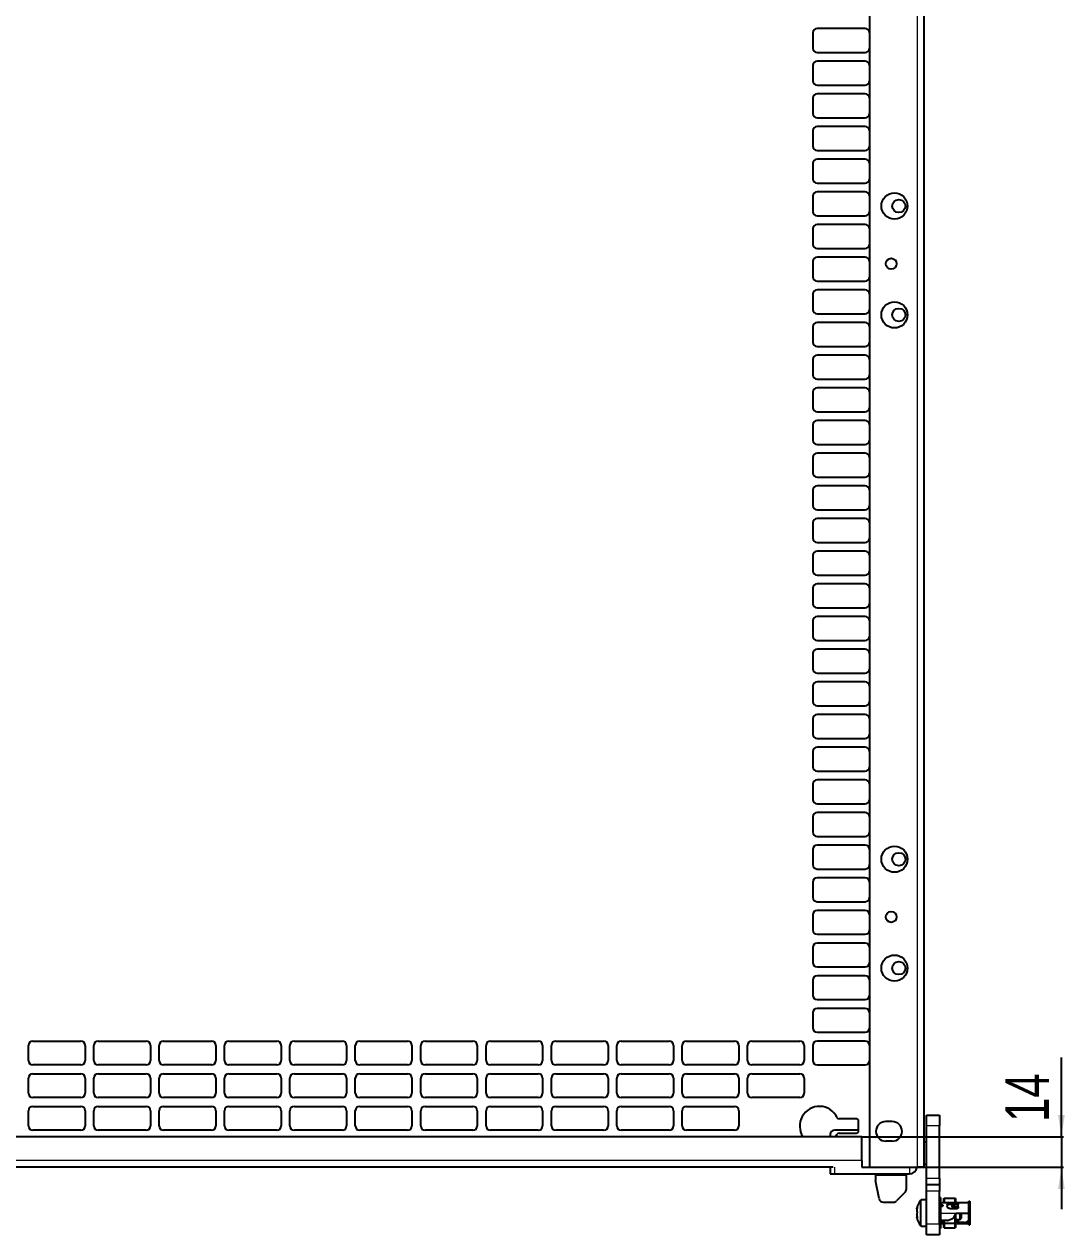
# Model space of a CAD drawing. Header units: millimetres. Extents: x -948 to 1310, y 554 to 2003.
# Drawn here: x 832 to 1310, y 731 to 1287 of the extents above; entities that cross this region are included whole.
import ezdxf

# ---------------------------------------------------------------- set-up
doc = ezdxf.new("R2010")
doc.units = ezdxf.units.MM
doc.layers.add('FORMAT', color=7, linetype='Continuous')
doc.styles.add('SLDTEXTSTYLE0', font='TXT', dxfattribs={"width": 0.75})
doc.dimstyles.new('SLDDIMSTYLE1', dxfattribs={"dimtxt": 20, "dimasz": 10, "dimexe": 0, "dimexo": 0.0625, "dimgap": 5, "dimtad": 2, "dimdec": 1, "dimrnd": 1e-09, "dimzin": 12, "dimdsep": 46, "dimtxsty": 'SLDTEXTSTYLE0', "dimsah": 1, "dimcen": 0.09, "dimadec": 0, "dimazin": 3, "dimtfac": 1, "dimtmove": 0, "dimatfit": 0, "dimfxl": 0, "dimfrac": 2, "dimtolj": 1, "dimtzin": 12, "dimarcsym": 0})

# ---------------------------------------------------------------- blocks, each defined once
blk = doc.blocks.new('_D_8')
at = {"layer": 'FORMAT'}
for p, q in [((1308.1, 775.79), (1308.1, 812.2)), ((1216.46, 775.79), (1309.1, 775.79)), ((1308.1, 775.79), (1308.1, 761.79)), ((1216.46, 761.79), (1309.1, 761.79)), ((1308.1, 761.79), (1308.1, 742.56))]:
    blk.add_line(p, q, dxfattribs=at)
for points in [[(1308.1, 775.79), (1309.64, 785.79), (1306.56, 785.79)], [(1308.1, 761.79), (1306.56, 751.79), (1309.64, 751.79)]]:
    blk.add_solid(points, dxfattribs=at)
at = {"layer": 'FORMAT', "insert": (1282.32, 782.64), "char_height": 20, "attachment_point": 1, "rotation": 90, "style": 'SLDTEXTSTYLE0'}
blk.add_mtext('14', dxfattribs=at)

msp = doc.modelspace()

# ---------------------------------------------------------------- linework, layer by layer
at = {"color": 7, "linetype": 'Continuous', "lineweight": 25}
for p, q in [((1244.95, 1844.8), (1244.95, 761.8)), ((1219.95, 1815.6), (1219.95, 761.8)), ((1217.95, 1284.8), (1195.95, 1284.8)), ((1193.95, 1282.8), (1193.95, 1275.8)), ((1195.95, 1273.8), (1217.95, 1273.8)), ((1193.95, 1267.8), (1193.95, 1260.8)), ((1217.95, 1269.8), (1195.95, 1269.8)), ((1195.95, 1258.8), (1217.95, 1258.8)), ((1193.95, 1252.8), (1193.95, 1245.8)), ((1217.95, 1254.8), (1195.95, 1254.8)), ((1195.95, 1243.8), (1217.95, 1243.8)), ((1193.95, 1237.8), (1193.95, 1230.8)), ((1217.95, 1239.8), (1195.95, 1239.8)), ((1195.95, 1228.8), (1217.95, 1228.8)), ((1217.95, 1224.8), (1195.95, 1224.8)), ((1193.95, 1222.8), (1193.95, 1215.8)), ((1195.95, 1213.8), (1217.95, 1213.8)), ((1193.95, 1207.8), (1193.95, 1200.8)), ((1217.95, 1209.8), (1195.95, 1209.8)), ((1195.95, 1198.8), (1217.95, 1198.8)), ((1193.95, 1192.8), (1193.95, 1185.8)), ((1217.95, 1194.8), (1195.95, 1194.8)), ((1195.95, 1183.8), (1217.95, 1183.8)), ((1217.95, 1179.8), (1195.95, 1179.8)), ((1193.95, 1177.8), (1193.95, 1170.8)), ((1195.95, 1168.8), (1217.95, 1168.8)), ((1193.95, 1162.8), (1193.95, 1155.8)), ((1217.95, 1164.8), (1195.95, 1164.8)), ((1195.95, 1153.8), (1217.95, 1153.8)), ((1193.95, 1147.8), (1193.95, 1140.8)), ((1217.95, 1149.8), (1195.95, 1149.8)), ((1195.95, 1138.8), (1217.95, 1138.8)), ((1217.95, 1134.8), (1195.95, 1134.8)), ((1193.95, 1132.8), (1193.95, 1125.8)), ((1195.95, 1123.8), (1217.95, 1123.8)), ((1193.95, 1117.8), (1193.95, 1110.8)), ((1217.95, 1119.8), (1195.95, 1119.8)), ((1195.95, 1108.8), (1217.95, 1108.8)), ((1193.95, 1102.8), (1193.95, 1095.8)), ((1217.95, 1104.8), (1195.95, 1104.8)), ((1195.95, 1093.8), (1217.95, 1093.8)), ((1217.95, 1089.8), (1195.95, 1089.8)), ((1193.95, 1087.8), (1193.95, 1080.8)), ((1195.95, 1078.8), (1217.95, 1078.8)), ((1217.95, 1074.8), (1195.95, 1074.8)), ((1193.95, 1072.8), (1193.95, 1065.8)), ((1195.95, 1063.8), (1217.95, 1063.8)), ((1193.95, 1057.8), (1193.95, 1050.8)), ((1217.95, 1059.8), (1195.95, 1059.8)), ((1195.95, 1048.8), (1217.95, 1048.8)), ((1193.95, 1042.8), (1193.95, 1035.8)), ((1217.95, 1044.8), (1195.95, 1044.8)), ((1195.95, 1033.8), (1217.95, 1033.8)), ((1217.95, 1029.8), (1195.95, 1029.8)), ((1193.95, 1027.8), (1193.95, 1020.8)), ((1195.95, 1018.8), (1217.95, 1018.8)), ((1193.95, 1012.8), (1193.95, 1005.8)), ((1217.95, 1014.8), (1195.95, 1014.8)), ((1195.95, 1003.8), (1217.95, 1003.8)), ((1193.95, 997.8), (1193.95, 990.8)), ((1217.95, 999.8), (1195.95, 999.8)), ((1195.95, 988.8), (1217.95, 988.8)), ((1217.95, 984.8), (1195.95, 984.8)), ((1193.95, 982.8), (1193.95, 975.8)), ((1195.95, 973.8), (1217.95, 973.8)), ((1193.95, 967.8), (1193.95, 960.8)), ((1217.95, 969.8), (1195.95, 969.8)), ((1195.95, 958.8), (1217.95, 958.8)), ((1193.95, 952.8), (1193.95, 945.8)), ((1217.95, 954.8), (1195.95, 954.8)), ((1195.95, 943.8), (1217.95, 943.8)), ((1217.95, 939.8), (1195.95, 939.8)), ((1193.95, 937.8), (1193.95, 930.8)), ((1195.95, 928.8), (1217.95, 928.8)), ((1217.95, 924.8), (1195.95, 924.8)), ((1193.95, 922.8), (1193.95, 915.8)), ((1195.95, 913.8), (1217.95, 913.8)), ((1193.95, 907.8), (1193.95, 900.8)), ((1217.95, 909.8), (1195.95, 909.8)), ((1195.95, 898.8), (1217.95, 898.8)), ((1193.95, 892.8), (1193.95, 885.8)), ((1217.95, 894.8), (1195.95, 894.8)), ((1195.95, 883.8), (1217.95, 883.8)), ((1217.95, 879.8), (1195.95, 879.8)), ((1193.95, 877.8), (1193.95, 870.8)), ((1195.95, 868.8), (1217.95, 868.8)), ((1193.95, 862.8), (1193.95, 855.8)), ((1217.95, 864.8), (1195.95, 864.8)), ((1195.95, 853.8), (1217.95, 853.8)), ((1193.95, 847.8), (1193.95, 840.8)), ((1217.95, 849.8), (1195.95, 849.8)), ((1195.95, 838.8), (1217.95, 838.8)), ((1217.95, 834.8), (1195.95, 834.8)), ((1193.95, 832.8), (1193.95, 825.8)), ((1195.95, 823.8), (1217.95, 823.8)), ((833.95, 810.8), (833.95, 817.8)), ((835.95, 819.8), (857.95, 819.8)), ((859.95, 817.8), (859.95, 810.8)), ((863.95, 810.8), (863.95, 817.8)), ((865.95, 819.8), (887.95, 819.8)), ((889.95, 817.8), (889.95, 810.8)), ((893.95, 810.8), (893.95, 817.8)), ((895.95, 819.8), (917.95, 819.8)), ((919.95, 817.8), (919.95, 810.8)), ((923.95, 810.8), (923.95, 817.8)), ((925.95, 819.8), (947.95, 819.8)), ((949.95, 817.8), (949.95, 810.8)), ((953.95, 810.8), (953.95, 817.8)), ((955.95, 819.8), (977.95, 819.8)), ((979.95, 817.8), (979.95, 810.8)), ((983.95, 810.8), (983.95, 817.8)), ((985.95, 819.8), (1007.95, 819.8)), ((1009.95, 817.8), (1009.95, 810.8)), ((1013.95, 810.8), (1013.95, 817.8)), ((1015.95, 819.8), (1037.95, 819.8)), ((1039.95, 817.8), (1039.95, 810.8)), ((1043.95, 810.8), (1043.95, 817.8)), ((1045.95, 819.8), (1067.95, 819.8)), ((1069.95, 817.8), (1069.95, 810.8)), ((1073.95, 810.8), (1073.95, 817.8)), ((1075.95, 819.8), (1097.95, 819.8)), ((1099.95, 817.8), (1099.95, 810.8)), ((1103.95, 810.8), (1103.95, 817.8)), ((1105.95, 819.8), (1127.95, 819.8)), ((1129.95, 817.8), (1129.95, 810.8)), ((1133.95, 810.8), (1133.95, 817.8)), ((1135.95, 819.8), (1157.95, 819.8)), ((1159.95, 817.8), (1159.95, 810.8)), ((1163.95, 810.8), (1163.95, 817.8)), ((1165.95, 819.8), (1187.95, 819.8)), ((1189.95, 817.8), (1189.95, 810.8)), ((1193.95, 817.8), (1193.95, 810.8)), ((1217.95, 819.8), (1195.95, 819.8)), ((857.95, 808.8), (835.95, 808.8)), ((887.95, 808.8), (865.95, 808.8)), ((917.95, 808.8), (895.95, 808.8)), ((947.95, 808.8), (925.95, 808.8)), ((977.95, 808.8), (955.95, 808.8)), ((1007.95, 808.8), (985.95, 808.8)), ((1037.95, 808.8), (1015.95, 808.8)), ((1067.95, 808.8), (1045.95, 808.8)), ((1097.95, 808.8), (1075.95, 808.8)), ((1127.95, 808.8), (1105.95, 808.8)), ((1157.95, 808.8), (1135.95, 808.8)), ((1187.95, 808.8), (1165.95, 808.8)), ((1195.95, 808.8), (1217.95, 808.8)), ((833.95, 795.8), (833.95, 802.8)), ((835.95, 804.8), (857.95, 804.8)), ((859.95, 802.8), (859.95, 795.8)), ((863.95, 795.8), (863.95, 802.8)), ((865.95, 804.8), (887.95, 804.8)), ((889.95, 802.8), (889.95, 795.8)), ((893.95, 795.8), (893.95, 802.8)), ((895.95, 804.8), (917.95, 804.8)), ((919.95, 802.8), (919.95, 795.8)), ((923.95, 795.8), (923.95, 802.8)), ((925.95, 804.8), (947.95, 804.8)), ((949.95, 802.8), (949.95, 795.8)), ((953.95, 795.8), (953.95, 802.8)), ((955.95, 804.8), (977.95, 804.8)), ((979.95, 802.8), (979.95, 795.8)), ((983.95, 795.8), (983.95, 802.8)), ((985.95, 804.8), (1007.95, 804.8)), ((1009.95, 802.8), (1009.95, 795.8)), ((1013.95, 795.8), (1013.95, 802.8)), ((1015.95, 804.8), (1037.95, 804.8)), ((1039.95, 802.8), (1039.95, 795.8)), ((1043.95, 795.8), (1043.95, 802.8)), ((1045.95, 804.8), (1067.95, 804.8)), ((1069.95, 802.8), (1069.95, 795.8)), ((1073.95, 795.8), (1073.95, 802.8)), ((1075.95, 804.8), (1097.95, 804.8)), ((1099.95, 802.8), (1099.95, 795.8)), ((1103.95, 795.8), (1103.95, 802.8)), ((1105.95, 804.8), (1127.95, 804.8)), ((1129.95, 802.8), (1129.95, 795.8)), ((1133.95, 795.8), (1133.95, 802.8)), ((1135.95, 804.8), (1157.95, 804.8)), ((1159.95, 802.8), (1159.95, 795.8)), ((1163.95, 795.8), (1163.95, 802.8)), ((1165.95, 804.8), (1187.95, 804.8)), ((1189.95, 802.8), (1189.95, 795.8)), ((857.95, 793.8), (835.95, 793.8)), ((835.95, 789.8), (857.95, 789.8)), ((887.95, 793.8), (865.95, 793.8)), ((865.95, 789.8), (887.95, 789.8)), ((917.95, 793.8), (895.95, 793.8)), ((895.95, 789.8), (917.95, 789.8)), ((947.95, 793.8), (925.95, 793.8)), ((925.95, 789.8), (947.95, 789.8)), ((977.95, 793.8), (955.95, 793.8)), ((955.95, 789.8), (977.95, 789.8)), ((1007.95, 793.8), (985.95, 793.8)), ((985.95, 789.8), (1007.95, 789.8)), ((1037.95, 793.8), (1015.95, 793.8)), ((1015.95, 789.8), (1037.95, 789.8)), ((1067.95, 793.8), (1045.95, 793.8)), ((1045.95, 789.8), (1067.95, 789.8)), ((1097.95, 793.8), (1075.95, 793.8)), ((1075.95, 789.8), (1097.95, 789.8)), ((1127.95, 793.8), (1105.95, 793.8)), ((1105.95, 789.8), (1127.95, 789.8)), ((1157.95, 793.8), (1135.95, 793.8)), ((1135.95, 789.8), (1157.95, 789.8)), ((1187.95, 793.8), (1165.95, 793.8)), ((833.95, 780.8), (833.95, 787.8)), ((859.95, 787.8), (859.95, 780.8)), ((863.95, 780.8), (863.95, 787.8)), ((889.95, 787.8), (889.95, 780.8)), ((893.95, 780.8), (893.95, 787.8)), ((919.95, 787.8), (919.95, 780.8)), ((923.95, 780.8), (923.95, 787.8)), ((949.95, 787.8), (949.95, 780.8)), ((953.95, 780.8), (953.95, 787.8)), ((979.95, 787.8), (979.95, 780.8)), ((983.95, 780.8), (983.95, 787.8)), ((1009.95, 787.8), (1009.95, 780.8)), ((1013.95, 780.8), (1013.95, 787.8)), ((1039.95, 787.8), (1039.95, 780.8)), ((1043.95, 780.8), (1043.95, 787.8)), ((1069.95, 787.8), (1069.95, 780.8)), ((1073.95, 780.8), (1073.95, 787.8)), ((1099.95, 787.8), (1099.95, 780.8)), ((1103.95, 780.8), (1103.95, 787.8)), ((1129.95, 787.8), (1129.95, 780.8)), ((1133.95, 780.8), (1133.95, 787.8)), ((1159.95, 787.8), (1159.95, 780.8)), ((1213.95, 784.04), (1206, 784.04)), ((1246.1, 785.8), (1252.1, 785.8)), ((1246.1, 780.8), (1246.1, 785.8)), ((1252.1, 785.8), (1252.1, 780.8)), ((857.95, 778.8), (835.95, 778.8)), ((887.95, 778.8), (865.95, 778.8)), ((917.95, 778.8), (895.95, 778.8)), ((947.95, 778.8), (925.95, 778.8)), ((977.95, 778.8), (955.95, 778.8)), ((1007.95, 778.8), (985.95, 778.8)), ((1037.95, 778.8), (1015.95, 778.8)), ((1067.95, 778.8), (1045.95, 778.8)), ((1097.95, 778.8), (1075.95, 778.8)), ((1127.95, 778.8), (1105.95, 778.8)), ((1157.95, 778.8), (1135.95, 778.8)), ((1214.95, 778.8), (1204, 778.8)), ((1214.95, 778.54), (1214.95, 783.04)), ((1230.45, 782.8), (1227.45, 782.8)), ((1246.1, 756.8), (1246.1, 780.8)), ((1252.1, 756.8), (1252.1, 780.8)), ((1216.45, 775.79), (387.45, 775.79)), ((1202, 776.8), (1202, 775.79)), ((1204.43, 775.79), (1205.1, 776.97)), ((1206, 777.54), (1213.95, 777.54)), ((1216.45, 764.89), (1216.45, 775.79)), ((1230.45, 773.8), (1227.45, 773.8)), ((1246.1, 773.3), (1244.95, 773.3)), ((1203.37, 761.79), (400.02, 761.79)), ((1202, 761.79), (1202, 758.8)), ((1216.45, 764.89), (1216.45, 761.79)), ((1216.45, 761.8), (1219.95, 761.8)), ((1219.95, 761.8), (1241.85, 761.8)), ((1244.95, 761.8), (1241.85, 761.8)), ((1244.95, 763.3), (1246.1, 763.3)), ((1202, 758.8), (1204, 758.8)), ((1204, 758.8), (1238.35, 758.8)), ((1222.7, 758.8), (1222.7, 758.2)), ((1222.7, 758.2), (1222.7, 755.8)), ((1236.85, 758.8), (1236.85, 758.2)), ((1236.85, 758.2), (1236.85, 751.63)), ((1246.1, 753.8), (1246.1, 756.8)), ((1252.1, 756.8), (1252.1, 753.8)), ((1224.38, 747.41), (1222.7, 755.8)), ((1252.1, 753.8), (1246.1, 753.8)), ((1246.1, 750.8), (1246.1, 753.8)), ((1246.1, 735.8), (1246.1, 750.8)), ((1252.1, 753.8), (1252.1, 750.8)), ((1252.1, 735.8), (1252.1, 750.8)), ((1226.34, 745.8), (1231.02, 745.8)), ((1236.26, 750.22), (1232.43, 746.39)), ((1246.1, 746.8), (1243.77, 746.8)), ((1252.6, 747.9), (1252.1, 747.9)), ((1252.1, 746.44), (1252.6, 746.44)), ((1252.1, 745.12), (1252.6, 745.12)), ((1252.6, 747.9), (1252.6, 746.44)), ((1252.6, 745.12), (1252.6, 746.44)), ((1252.6, 745.12), (1252.6, 740.8)), ((1252.8, 745.65), (1263.4, 745.65)), ((1254.1, 747.52), (1254.3, 747.65)), ((1254.1, 745.65), (1254.1, 747.52)), ((1254.3, 747.65), (1254.3, 745.65)), ((1254.3, 747.65), (1259.38, 747.65)), ((1256.9, 745.2), (1260.2, 745.2)), ((1259.38, 745.65), (1259.38, 747.65)), ((1259.38, 747.65), (1259.5, 747.42)), ((1259.5, 747.42), (1259.5, 745.65)), ((1263.4, 745.65), (1265.4, 745.65)), ((1265.6, 746.23), (1266.1, 746.23)), ((1265.6, 745.62), (1265.6, 746.23)), ((1266.1, 746.23), (1266.1, 744.95)), ((1241.68, 742.65), (1241.71, 742.65)), ((1252.6, 740.8), (1252.1, 740.8)), ((1252.1, 739.5), (1252.6, 739.5)), ((1252.6, 740.8), (1252.8, 740.8)), ((1252.6, 739.5), (1252.6, 738.96)), ((1252.9, 743.8), (1252.64, 743.8)), ((1253.05, 744.65), (1252.8, 744.65)), ((1253.05, 744.25), (1252.8, 744.25)), ((1253.05, 743.76), (1252.8, 743.76)), ((1252.8, 738.05), (1252.8, 740.8)), ((1252.9, 743.76), (1252.9, 744.25)), ((1253.6, 744.29), (1253.6, 744.17)), ((1255.7, 744.55), (1255.7, 743.88)), ((1258.62, 744.74), (1256.9, 744.74)), ((1256.9, 742.85), (1260.2, 742.85)), ((1257.77, 744), (1257.77, 744.02)), ((1257.82, 743.86), (1258.05, 743.56)), ((1258.64, 738.8), (1259.8, 740.8)), ((1259.38, 742.85), (1259.38, 743.62)), ((1259.38, 738.8), (1259.38, 740.08)), ((1259.5, 743.58), (1259.5, 742.85)), ((1259.5, 740.28), (1259.5, 738.8)), ((1259.8, 740.8), (1265.4, 740.8)), ((1260.7, 744.96), (1260.7, 744.75)), ((1260.7, 743.62), (1260.7, 744.75)), ((1260.7, 743.62), (1260.7, 743.29)), ((1261.6, 737.8), (1261.6, 740.8)), ((1262.1, 740.8), (1262.1, 738.3)), ((1265.4, 740.8), (1266.1, 740.8)), ((1265.6, 740.67), (1265.6, 740.8)), ((1265.6, 740.67), (1266.1, 740.67)), ((1265.6, 738.98), (1265.6, 740.67)), ((1266.1, 744.95), (1266.1, 740.8)), ((1266.1, 740.8), (1266.1, 740.67)), ((1266.1, 740.67), (1266.1, 738.98)), ((1243.77, 734.8), (1246.1, 734.8)), ((1246.1, 730.8), (1246.1, 735.8)), ((1252.6, 738.96), (1252.1, 738.96)), ((1252.1, 735.8), (1252.1, 730.8)), ((1252.6, 739.36), (1252.8, 739.35)), ((1252.6, 738.96), (1252.6, 733.7)), ((1252.6, 737.8), (1252.84, 737.8)), ((1252.9, 737.35), (1252.8, 737.35)), ((1254.1, 736.45), (1252.8, 736.45)), ((1252.8, 735.95), (1254.1, 735.95)), ((1252.9, 736.65), (1252.9, 737.68)), ((1252.9, 736.65), (1254.1, 736.65)), ((1255.7, 737.3), (1253.55, 737.3)), ((1254.1, 736.12), (1254.1, 737.3)), ((1254.3, 736.11), (1254.1, 736.12)), ((1254.1, 734.09), (1254.1, 736.12)), ((1254.3, 733.96), (1254.1, 734.09)), ((1254.3, 737.3), (1254.3, 736.11)), ((1254.3, 736.11), (1259.38, 736.11)), ((1254.3, 736.11), (1254.3, 733.96)), ((1254.3, 733.96), (1259.38, 733.96)), ((1258.64, 738.8), (1259.38, 738.8)), ((1259.38, 736.11), (1259.38, 738.8)), ((1259.5, 738.8), (1259.38, 738.8)), ((1259.5, 736.14), (1259.38, 736.11)), ((1259.38, 733.96), (1259.38, 736.11)), ((1259.5, 734.19), (1259.38, 733.96)), ((1259.5, 738.8), (1259.5, 736.14)), ((1259.5, 737.8), (1261.6, 737.8)), ((1260.7, 737.26), (1259.5, 737.14)), ((1260.2, 736.86), (1259.5, 736.86)), ((1263.4, 736.45), (1259.5, 736.45)), ((1259.5, 736.14), (1259.5, 734.19)), ((1259.5, 735.95), (1263.4, 735.95)), ((1260.7, 737.26), (1260.7, 737.8)), ((1260.7, 737.1), (1260.7, 737.26)), ((1261.6, 737.8), (1262.1, 738.3)), ((1263.4, 736.45), (1263.4, 735.95)), ((1263.4, 735.95), (1265.4, 735.95)), ((1264.9, 736.86), (1264.9, 736.41)), ((1265.4, 736.86), (1264.9, 736.86)), ((1264.9, 736.41), (1265.4, 736.41)), ((1265.4, 736.41), (1265.4, 736.86)), ((1265.6, 738.98), (1266.1, 738.98)), ((1265.6, 735.37), (1265.6, 738.98)), ((1265.6, 735.37), (1266.1, 735.37)), ((1266.1, 738.98), (1266.1, 735.37)), ((1252.1, 730.8), (1246.1, 730.8)), ((1252.1, 733.7), (1252.6, 733.7))]:
    msp.add_line(p, q, dxfattribs=at)
at = {"color": 8, "linetype": 'Continuous', "lineweight": 18}
for p, q in [((1241.85, 1815.6), (1241.85, 761.8)), ((1252.1, 780.8), (1246.1, 780.8)), ((1216.45, 764.89), (387.45, 764.89)), ((1204, 758.8), (1204, 761.79)), ((1238.35, 761.8), (1238.35, 758.8)), ((1222.7, 758.2), (1236.85, 758.2)), ((1246.1, 756.8), (1252.1, 756.8)), ((1252.1, 750.8), (1246.1, 750.8)), ((1243.33, 735.03), (1243.33, 746.57)), ((1243.77, 734.8), (1243.77, 746.8)), ((1252.8, 745.65), (1252.8, 744.65)), ((1256.9, 745.2), (1256.9, 744.74)), ((1260.2, 744.74), (1260.2, 745.2)), ((1265.4, 740.8), (1265.4, 745.65)), ((1252.8, 743.76), (1252.8, 740.8)), ((1252.8, 740.8), (1259.8, 740.8)), ((1253.05, 744.25), (1253.05, 744.65)), ((1265.4, 737.06), (1265.4, 740.8)), ((1246.1, 735.8), (1252.1, 735.8)), ((1252.8, 737.35), (1252.8, 736.45))]:
    msp.add_line(p, q, dxfattribs=at)
at = {"color": 7, "linetype": 'Continuous', "lineweight": 25, "flags": 128}
for points in [[(1252.6, 744.28), (1252.66, 744.26), (1252.8, 744.25)], [(1252.6, 743.88), (1252.6, 743.85), (1252.61, 743.83), (1252.63, 743.81), (1252.66, 743.79), (1252.69, 743.78), (1252.72, 743.76), (1252.76, 743.76), (1252.8, 743.76)], [(1252.9, 743.93), (1252.86, 743.84), (1252.84, 743.8)], [(1252.6, 737.33), (1252.66, 737.34), (1252.8, 737.35)], [(1252.6, 736.42), (1252.66, 736.44), (1252.8, 736.45)], [(1265.4, 735.95), (1265.54, 735.97), (1265.6, 735.98)]]:
    msp.add_lwpolyline(points, dxfattribs=at)
at = {"color": 7, "linetype": 'Continuous', "lineweight": 25}
for centre, radius in [((1231.45, 1203.3), 6), ((1233.45, 1203.3), 3), ((1229.95, 1176.8), 2.5), ((1231.45, 1153.3), 6), ((1233.45, 1153.3), 3), ((1231.45, 903.3), 6), ((1233.45, 903.3), 3), ((1229.95, 876.8), 2.5), ((1231.45, 853.3), 6), ((1233.45, 853.3), 3)]:
    msp.add_circle(centre, radius, dxfattribs=at)
for centre, radius, start, end in [((1195.95, 1282.8), 2, 90, 180), ((1217.95, 1282.8), 2, 0, 90), ((1195.95, 1275.8), 2, 180, 270), ((1217.95, 1275.8), 2, 270, 0), ((1195.95, 1267.8), 2, 90, 180), ((1217.95, 1267.8), 2, 0, 90), ((1195.95, 1260.8), 2, 180, 270), ((1217.95, 1260.8), 2, 270, 0), ((1195.95, 1252.8), 2, 90, 180), ((1217.95, 1252.8), 2, 0, 90), ((1195.95, 1245.8), 2, 180, 270), ((1217.95, 1245.8), 2, 270, 0), ((1195.95, 1237.8), 2, 90, 180), ((1217.95, 1237.8), 2, 0, 90), ((1195.95, 1230.8), 2, 180, 270), ((1217.95, 1230.8), 2, 270, 0), ((1195.95, 1222.8), 2, 90, 180), ((1217.95, 1222.8), 2, 0, 90), ((1195.95, 1215.8), 2, 180, 270), ((1217.95, 1215.8), 2, 270, 0), ((1195.95, 1207.8), 2, 90, 180), ((1217.95, 1207.8), 2, 0, 90), ((1195.95, 1200.8), 2, 180, 270), ((1217.95, 1200.8), 2, 270, 0), ((1195.95, 1192.8), 2, 90, 180), ((1217.95, 1192.8), 2, 0, 90), ((1195.95, 1185.8), 2, 180, 270), ((1217.95, 1185.8), 2, 270, 0), ((1195.95, 1177.8), 2, 90, 180), ((1217.95, 1177.8), 2, 0, 90), ((1195.95, 1170.8), 2, 180, 270), ((1217.95, 1170.8), 2, 270, 0), ((1195.95, 1162.8), 2, 90, 180), ((1217.95, 1162.8), 2, 0, 90), ((1195.95, 1155.8), 2, 180, 270), ((1217.95, 1155.8), 2, 270, 0), ((1195.95, 1147.8), 2, 90, 180), ((1217.95, 1147.8), 2, 0, 90), ((1195.95, 1140.8), 2, 180, 270), ((1217.95, 1140.8), 2, 270, 0), ((1195.95, 1132.8), 2, 90, 180), ((1217.95, 1132.8), 2, 0, 90), ((1195.95, 1125.8), 2, 180, 270), ((1217.95, 1125.8), 2, 270, 0), ((1195.95, 1117.8), 2, 90, 180), ((1217.95, 1117.8), 2, 0, 90), ((1195.95, 1110.8), 2, 180, 270), ((1217.95, 1110.8), 2, 270, 0), ((1195.95, 1102.8), 2, 90, 180), ((1217.95, 1102.8), 2, 0, 90), ((1195.95, 1095.8), 2, 180, 270), ((1217.95, 1095.8), 2, 270, 0), ((1195.95, 1087.8), 2, 90, 180), ((1217.95, 1087.8), 2, 0, 90), ((1195.95, 1080.8), 2, 180, 270), ((1217.95, 1080.8), 2, 270, 0), ((1195.95, 1072.8), 2, 90, 180), ((1217.95, 1072.8), 2, 0, 90), ((1195.95, 1065.8), 2, 180, 270), ((1217.95, 1065.8), 2, 270, 0), ((1195.95, 1057.8), 2, 90, 180), ((1217.95, 1057.8), 2, 0, 90), ((1195.95, 1050.8), 2, 180, 270), ((1217.95, 1050.8), 2, 270, 0), ((1195.95, 1042.8), 2, 90, 180), ((1217.95, 1042.8), 2, 0, 90), ((1195.95, 1035.8), 2, 180, 270), ((1217.95, 1035.8), 2, 270, 0), ((1195.95, 1027.8), 2, 90, 180), ((1217.95, 1027.8), 2, 0, 90), ((1195.95, 1020.8), 2, 180, 270), ((1217.95, 1020.8), 2, 270, 0), ((1195.95, 1012.8), 2, 90, 180), ((1217.95, 1012.8), 2, 0, 90), ((1195.95, 1005.8), 2, 180, 270), ((1217.95, 1005.8), 2, 270, 0), ((1195.95, 997.8), 2, 90, 180), ((1217.95, 997.8), 2, 0, 90), ((1195.95, 990.8), 2, 180, 270), ((1217.95, 990.8), 2, 270, 0), ((1195.95, 982.8), 2, 90, 180), ((1217.95, 982.8), 2, 0, 90), ((1195.95, 975.8), 2, 180, 270), ((1217.95, 975.8), 2, 270, 0), ((1195.95, 967.8), 2, 90, 180), ((1217.95, 967.8), 2, 0, 90), ((1195.95, 960.8), 2, 180, 270), ((1217.95, 960.8), 2, 270, 0), ((1195.95, 952.8), 2, 90, 180), ((1217.95, 952.8), 2, 0, 90), ((1195.95, 945.8), 2, 180, 270), ((1217.95, 945.8), 2, 270, 0), ((1195.95, 937.8), 2, 90, 180), ((1217.95, 937.8), 2, 0, 90), ((1195.95, 930.8), 2, 180, 270), ((1217.95, 930.8), 2, 270, 0), ((1195.95, 922.8), 2, 90, 180), ((1217.95, 922.8), 2, 0, 90), ((1195.95, 915.8), 2, 180, 270), ((1217.95, 915.8), 2, 270, 0), ((1195.95, 907.8), 2, 90, 180), ((1217.95, 907.8), 2, 0, 90), ((1195.95, 900.8), 2, 180, 270), ((1217.95, 900.8), 2, 270, 0), ((1195.95, 892.8), 2, 90, 180), ((1217.95, 892.8), 2, 0, 90), ((1195.95, 885.8), 2, 180, 270), ((1217.95, 885.8), 2, 270, 0), ((1195.95, 877.8), 2, 90, 180), ((1217.95, 877.8), 2, 0, 90), ((1195.95, 870.8), 2, 180, 270), ((1217.95, 870.8), 2, 270, 0), ((1195.95, 862.8), 2, 90, 180), ((1217.95, 862.8), 2, 0, 90), ((1195.95, 855.8), 2, 180, 270), ((1217.95, 855.8), 2, 270, 0), ((1195.95, 847.8), 2, 90, 180), ((1217.95, 847.8), 2, 0, 90), ((1195.95, 840.8), 2, 180, 270), ((1217.95, 840.8), 2, 270, 0), ((1195.95, 832.8), 2, 90, 180), ((1217.95, 832.8), 2, 0, 90), ((1195.95, 825.8), 2, 180, 270), ((1217.95, 825.8), 2, 270, 0), ((835.95, 817.8), 2, 90, 180), ((857.95, 817.8), 2, 0, 90), ((865.95, 817.8), 2, 90, 180), ((887.95, 817.8), 2, 0, 90), ((895.95, 817.8), 2, 90, 180), ((917.95, 817.8), 2, 0, 90), ((925.95, 817.8), 2, 90, 180), ((947.95, 817.8), 2, 0, 90), ((955.95, 817.8), 2, 90, 180), ((977.95, 817.8), 2, 0, 90), ((985.95, 817.8), 2, 90, 180), ((1007.95, 817.8), 2, 0, 90), ((1015.95, 817.8), 2, 90, 180), ((1037.95, 817.8), 2, 0, 90), ((1045.95, 817.8), 2, 90, 180), ((1067.95, 817.8), 2, 0, 90), ((1075.95, 817.8), 2, 90, 180), ((1097.95, 817.8), 2, 0, 90), ((1105.95, 817.8), 2, 90, 180), ((1127.95, 817.8), 2, 0, 90), ((1135.95, 817.8), 2, 90, 180), ((1157.95, 817.8), 2, 0, 90), ((1165.95, 817.8), 2, 90, 180), ((1187.95, 817.8), 2, 0, 90), ((1195.95, 817.8), 2, 90, 180), ((1217.95, 817.8), 2, 0, 90), ((835.95, 810.8), 2, 180, 270), ((857.95, 810.8), 2, 270, 0), ((865.95, 810.8), 2, 180, 270), ((887.95, 810.8), 2, 270, 0), ((895.95, 810.8), 2, 180, 270), ((917.95, 810.8), 2, 270, 0), ((925.95, 810.8), 2, 180, 270), ((947.95, 810.8), 2, 270, 0), ((955.95, 810.8), 2, 180, 270), ((977.95, 810.8), 2, 270, 0), ((985.95, 810.8), 2, 180, 270), ((1007.95, 810.8), 2, 270, 0), ((1015.95, 810.8), 2, 180, 270), ((1037.95, 810.8), 2, 270, 0), ((1045.95, 810.8), 2, 180, 270), ((1067.95, 810.8), 2, 270, 0), ((1075.95, 810.8), 2, 180, 270), ((1097.95, 810.8), 2, 270, 0), ((1105.95, 810.8), 2, 180, 270), ((1127.95, 810.8), 2, 270, 0), ((1135.95, 810.8), 2, 180, 270), ((1157.95, 810.8), 2, 270, 0), ((1165.95, 810.8), 2, 180, 270), ((1187.95, 810.8), 2, 270, 0), ((1195.95, 810.8), 2, 180, 270), ((1217.95, 810.8), 2, 270, 0), ((835.95, 802.8), 2, 90, 180), ((857.95, 802.8), 2, 0, 90), ((865.95, 802.8), 2, 90, 180), ((887.95, 802.8), 2, 0, 90), ((895.95, 802.8), 2, 90, 180), ((917.95, 802.8), 2, 0, 90), ((925.95, 802.8), 2, 90, 180), ((947.95, 802.8), 2, 0, 90), ((955.95, 802.8), 2, 90, 180), ((977.95, 802.8), 2, 0, 90), ((985.95, 802.8), 2, 90, 180), ((1007.95, 802.8), 2, 0, 90), ((1015.95, 802.8), 2, 90, 180), ((1037.95, 802.8), 2, 0, 90), ((1045.95, 802.8), 2, 90, 180), ((1067.95, 802.8), 2, 0, 90), ((1075.95, 802.8), 2, 90, 180), ((1097.95, 802.8), 2, 0, 90), ((1105.95, 802.8), 2, 90, 180), ((1127.95, 802.8), 2, 0, 90), ((1135.95, 802.8), 2, 90, 180), ((1157.95, 802.8), 2, 0, 90), ((1165.95, 802.8), 2, 90, 180), ((1187.95, 802.8), 2, 0, 90), ((835.95, 795.8), 2, 180, 270), ((857.95, 795.8), 2, 270, 0), ((865.95, 795.8), 2, 180, 270), ((887.95, 795.8), 2, 270, 0), ((895.95, 795.8), 2, 180, 270), ((917.95, 795.8), 2, 270, 0), ((925.95, 795.8), 2, 180, 270), ((947.95, 795.8), 2, 270, 0), ((955.95, 795.8), 2, 180, 270), ((977.95, 795.8), 2, 270, 0), ((985.95, 795.8), 2, 180, 270), ((1007.95, 795.8), 2, 270, 0), ((1015.95, 795.8), 2, 180, 270), ((1037.95, 795.8), 2, 270, 0), ((1045.95, 795.8), 2, 180, 270), ((1067.95, 795.8), 2, 270, 0), ((1075.95, 795.8), 2, 180, 270), ((1097.95, 795.8), 2, 270, 0), ((1105.95, 795.8), 2, 180, 270), ((1127.95, 795.8), 2, 270, 0), ((1135.95, 795.8), 2, 180, 270), ((1157.95, 795.8), 2, 270, 0), ((1165.95, 795.8), 2, 180, 270), ((1187.95, 795.8), 2, 270, 0), ((835.95, 787.8), 2, 90, 180), ((857.95, 787.8), 2, 0, 90), ((865.95, 787.8), 2, 90, 180), ((887.95, 787.8), 2, 0, 90), ((895.95, 787.8), 2, 90, 180), ((917.95, 787.8), 2, 0, 90), ((925.95, 787.8), 2, 90, 180), ((947.95, 787.8), 2, 0, 90), ((955.95, 787.8), 2, 90, 180), ((977.95, 787.8), 2, 0, 90), ((985.95, 787.8), 2, 90, 180), ((1007.95, 787.8), 2, 0, 90), ((1015.95, 787.8), 2, 90, 180), ((1037.95, 787.8), 2, 0, 90), ((1045.95, 787.8), 2, 90, 180), ((1067.95, 787.8), 2, 0, 90), ((1075.95, 787.8), 2, 90, 180), ((1097.95, 787.8), 2, 0, 90), ((1105.95, 787.8), 2, 90, 180), ((1127.95, 787.8), 2, 0, 90), ((1135.95, 787.8), 2, 90, 180), ((1157.95, 787.8), 2, 0, 90), ((1196.95, 780.79), 9, 25.1507, 213.749), ((1206, 785.04), 1, 205.1507, 270), ((1213.95, 783.04), 1, 0, 90), ((835.95, 780.8), 2, 180, 270), ((857.95, 780.8), 2, 270, 0), ((865.95, 780.8), 2, 180, 270), ((887.95, 780.8), 2, 270, 0), ((895.95, 780.8), 2, 180, 270), ((917.95, 780.8), 2, 270, 0), ((925.95, 780.8), 2, 180, 270), ((947.95, 780.8), 2, 270, 0), ((955.95, 780.8), 2, 180, 270), ((977.95, 780.8), 2, 270, 0), ((985.95, 780.8), 2, 180, 270), ((1007.95, 780.8), 2, 270, 0), ((1015.95, 780.8), 2, 180, 270), ((1037.95, 780.8), 2, 270, 0), ((1045.95, 780.8), 2, 180, 270), ((1067.95, 780.8), 2, 270, 0), ((1075.95, 780.8), 2, 180, 270), ((1097.95, 780.8), 2, 270, 0), ((1105.95, 780.8), 2, 180, 270), ((1127.95, 780.8), 2, 270, 0), ((1135.95, 780.8), 2, 180, 270), ((1157.95, 780.8), 2, 270, 0), ((1204, 776.8), 2, 90, 180), ((1213.95, 778.54), 1, 270, 0), ((1227.45, 778.3), 4.5, 90, 270), ((1230.45, 778.3), 4.5, 270, 90), ((1206, 776.54), 1, 90, 154.8493), ((1238.35, 762.4), 3.6, 270, 350.4059), ((1234.85, 751.63), 2, 315, 0), ((1226.34, 747.8), 2, 191.3099, 270), ((1231.02, 747.8), 2, 270, 315), ((1251.5, 740.8), 10, 144.7485, 168.9879), ((1243.77, 746.26), 0.54, 90, 144.7485), ((1252.8, 745.85), 0.2, 180, 270), ((1265.4, 744.95), 0.7, 360, 90), ((1252.78, 744.83), 0.183, 187.3339, 275.8124), ((1251.5, 740.8), 10, 191.0195, 215.2515), ((1243.77, 735.34), 0.54, 215.2515, 270), ((1252.7, 737.72), 0.0996, 125.5332, 176.0721), ((1252.8, 735.75), 0.2, 90, 180), ((1253.55, 738.05), 0.75, 180, 270), ((1255.7, 738.05), 0.75, 270, 285.0484), ((1265.4, 736.65), 0.2, 270, 0)]:
    msp.add_arc(centre, radius, start, end, dxfattribs=at)
for points, knots in [([(1255.7, 744.55), (1255.71, 744.64), (1255.74, 744.8), (1255.94, 744.99), (1256.23, 745.12), (1256.57, 745.19), (1256.8, 745.2), (1256.9, 745.2)], [0, 0, 0, 0, 0.2128333, 0.4258501, 0.6355415, 0.8465873, 1, 1, 1, 1]), ([(1260.2, 745.2), (1260.25, 745.2), (1260.37, 745.19), (1260.52, 745.15), (1260.63, 745.1), (1260.69, 745.03), (1260.7, 744.98), (1260.7, 744.96)], [0, 0, 0, 0, 0.214445, 0.428893, 0.643239, 0.857188, 1, 1, 1, 1]), ([(1241.68, 742.66), (1241.68, 742.67), (1241.67, 742.69), (1241.73, 742.93), (1241.81, 743.18), (1241.87, 743.33), (1241.89, 743.37), (1241.9, 743.38), (1241.9, 743.37), (1241.9, 743.35), (1241.89, 743.31), (1241.85, 743.12), (1241.77, 742.76), (1241.69, 742.31), (1241.67, 741.92), (1241.69, 741.57), (1241.77, 741.41), (1241.86, 741.27), (1241.88, 741.2), (1241.9, 741.16), (1241.9, 741.13), (1241.9, 741.1), (1241.89, 741.06), (1241.88, 740.99), (1241.8, 740.78), (1241.71, 740.54), (1241.67, 740.14), (1241.69, 739.65), (1241.76, 739.21), (1241.83, 738.88), (1241.86, 738.76), (1241.88, 738.67), (1241.89, 738.61), (1241.9, 738.57), (1241.9, 738.56), (1241.9, 738.55)], [0, 0, 0, 0, 0.038395, 0.101606, 0.171866, 0.187862, 0.204006, 0.207638, 0.210677, 0.21372, 0.218356, 0.231131, 0.28809, 0.360901, 0.404711, 0.448836, 0.549423, 0.579372, 0.5944, 0.600457, 0.603752, 0.607074, 0.610825, 0.617556, 0.643246, 0.744679, 0.792601, 0.841136, 0.935328, 0.958581, 0.973366, 0.983098, 0.992885, 0.996792, 1, 1, 1, 1]), ([(1253.05, 744.65), (1253.11, 744.65), (1253.23, 744.64), (1253.4, 744.58), (1253.52, 744.49), (1253.59, 744.39), (1253.6, 744.32), (1253.6, 744.29)], [0, 0, 0, 0, 0.214393, 0.428789, 0.643061, 0.856854, 1, 1, 1, 1]), ([(1253.56, 744.03), (1253.54, 744.06), (1253.49, 744.13), (1253.35, 744.21), (1253.19, 744.25), (1253.09, 744.25), (1253.05, 744.25)], [0, 0, 0, 0, 0.252501, 0.531568, 0.811143, 1, 1, 1, 1]), ([(1253.6, 744.17), (1253.59, 744.13), (1253.58, 744.04), (1253.49, 743.91), (1253.35, 743.82), (1253.19, 743.76), (1253.09, 743.76), (1253.05, 743.76)], [0, 0, 0, 0, 0.214305, 0.42865, 0.642279, 0.856223, 1, 1, 1, 1]), ([(1256.9, 744.74), (1256.76, 744.74), (1256.49, 744.73), (1256.14, 744.64), (1255.87, 744.49), (1255.72, 744.29), (1255.7, 744.15), (1255.7, 744.08)], [0, 0, 0, 0, 0.212875, 0.425767, 0.637937, 0.847353, 1, 1, 1, 1]), ([(1256.9, 742.85), (1256.76, 742.86), (1256.49, 742.89), (1256.13, 743.07), (1255.87, 743.34), (1255.72, 743.62), (1255.7, 743.8), (1255.7, 743.88)], [0, 0, 0, 0, 0.213238, 0.42649, 0.63916, 0.849598, 1, 1, 1, 1]), ([(1258.17, 744.53), (1258.13, 744.51), (1258.03, 744.46), (1257.9, 744.34), (1257.81, 744.21), (1257.78, 744.1), (1257.77, 744.04), (1257.77, 744.02)], [0, 0, 0, 0, 0.225867, 0.451734, 0.677598, 0.903479, 1, 1, 1, 1]), ([(1257.77, 744), (1257.78, 743.96), (1257.79, 743.88), (1257.86, 743.81), (1257.97, 743.77), (1258.08, 743.77), (1258.15, 743.79), (1258.17, 743.8)], [0, 0, 0, 0, 0.225883, 0.451767, 0.67765, 0.903524, 1, 1, 1, 1]), ([(1258.05, 743.57), (1258.06, 743.55), (1258.07, 743.54), (1258.09, 743.52), (1258.09, 743.52)], [0, 0, 0, 0, 0.872289, 1, 1, 1, 1]), ([(1258.42, 743.49), (1258.38, 743.48), (1258.28, 743.46), (1258.16, 743.47), (1258.11, 743.51), (1258.09, 743.52)], [0, 0, 0, 0, 0.3691258, 0.7382556, 1, 1, 1, 1]), ([(1260.7, 744.75), (1260.2, 744.81), (1259.53, 744.9), (1258.63, 744.79), (1258.33, 744.62), (1258.17, 744.53)], [0, 0, 0, 0, 0.5876932, 0.7908183, 1, 1, 1, 1]), ([(1260.7, 743.62), (1260.2, 743.73), (1259.53, 743.87), (1258.63, 743.98), (1258.33, 743.86), (1258.17, 743.8)], [0, 0, 0, 0, 0.587693, 0.790818, 1, 1, 1, 1]), ([(1260.7, 743.33), (1260.27, 743.43), (1259.68, 743.56), (1258.86, 743.67), (1258.57, 743.55), (1258.42, 743.49)], [0, 0, 0, 0, 0.56666, 0.780905, 1, 1, 1, 1]), ([(1260.7, 743.29), (1260.69, 743.25), (1260.68, 743.15), (1260.6, 743.02), (1260.47, 742.91), (1260.33, 742.86), (1260.24, 742.85), (1260.2, 742.85)], [0, 0, 0, 0, 0.2143729, 0.4287785, 0.6425919, 0.8566662, 1, 1, 1, 1]), ([(1241.7, 739.36), (1241.69, 739.34), (1241.67, 739.28), (1241.67, 739.11), (1241.7, 738.98), (1241.7, 738.95)], [0, 0, 0, 0, 0.387476, 0.882787, 1, 1, 1, 1]), ([(1241.9, 738.55), (1241.9, 738.54), (1241.9, 738.53), (1241.89, 738.53), (1241.85, 738.58), (1241.77, 738.75), (1241.7, 738.92), (1241.67, 738.98), (1241.68, 738.92), (1241.68, 738.89)], [0, 0, 0, 0, 0.014884, 0.035817, 0.093823, 0.3531, 0.661574, 0.856936, 1, 1, 1, 1]), ([(1252.6, 739.09), (1252.6, 739.1), (1252.6, 739.12), (1252.62, 739.14), (1252.66, 739.16), (1252.73, 739.16), (1252.77, 739.15), (1252.8, 739.15)], [0, 0, 0, 0, 0.195302, 0.377541, 0.538909, 0.761383, 1, 1, 1, 1]), ([(1252.6, 738.03), (1252.6, 738.04), (1252.6, 738.06), (1252.62, 738.09), (1252.66, 738.12), (1252.73, 738.13), (1252.78, 738.14), (1252.81, 738.14)], [0, 0, 0, 0, 0.187462, 0.362386, 0.517277, 0.750642, 1, 1, 1, 1]), ([(1258.64, 738.8), (1258.47, 738.59), (1258.12, 738.14), (1257.14, 737.67), (1256.38, 737.46), (1255.89, 737.33)], [0, 0, 0, 0, 0.254027, 0.526591, 1, 1, 1, 1]), ([(1260.7, 737.1), (1260.69, 737.07), (1260.68, 737.01), (1260.6, 736.94), (1260.47, 736.89), (1260.33, 736.86), (1260.24, 736.86), (1260.2, 736.86)], [0, 0, 0, 0, 0.214295, 0.42863, 0.64223, 0.856153, 1, 1, 1, 1]), ([(1263.4, 736.45), (1263.68, 736.48), (1264.18, 736.52), (1264.68, 736.76), (1264.9, 736.86)], [0, 0, 0, 0, 0.559868, 1, 1, 1, 1]), ([(1263.4, 735.95), (1263.68, 735.99), (1264.18, 736.05), (1264.68, 736.3), (1264.9, 736.41)], [0, 0, 0, 0, 0.559911, 1, 1, 1, 1]), ([(1265.4, 735.95), (1265.4, 735.99), (1265.4, 736.05), (1265.4, 736.3), (1265.4, 736.41)], [0, 0, 0, 0, 0.559866, 1, 1, 1, 1])]:
    msp.add_open_spline(points, degree=3, knots=knots, dxfattribs=at)
at = {"color": 8, "linetype": 'Continuous', "lineweight": 18}
msp.add_open_spline([(1258.17, 743.8), (1258.22, 743.75), (1258.28, 743.67), (1258.37, 743.56), (1258.41, 743.51), (1258.42, 743.49)], degree=3, knots=[0, 0, 0, 0, 0.502362, 0.815418, 1, 1, 1, 1], dxfattribs=at)

# ---------------------------------------------------------------- dimensions: what is measured, and where the dimension line sits
at = {"layer": 'FORMAT'}
dim = msp.add_linear_dim(base=(1308.1, 761.79), p1=(1216.45, 775.79), p2=(1216.45, 761.79), angle=90, dimstyle='SLDDIMSTYLE1', dxfattribs=at)
dim.commit()
dim.dimension.update_dxf_attribs({"geometry": '_D_8', "text_midpoint": (1308.1, 797.42), "dimtype": 160})

doc.saveas('drawing.dxf')
